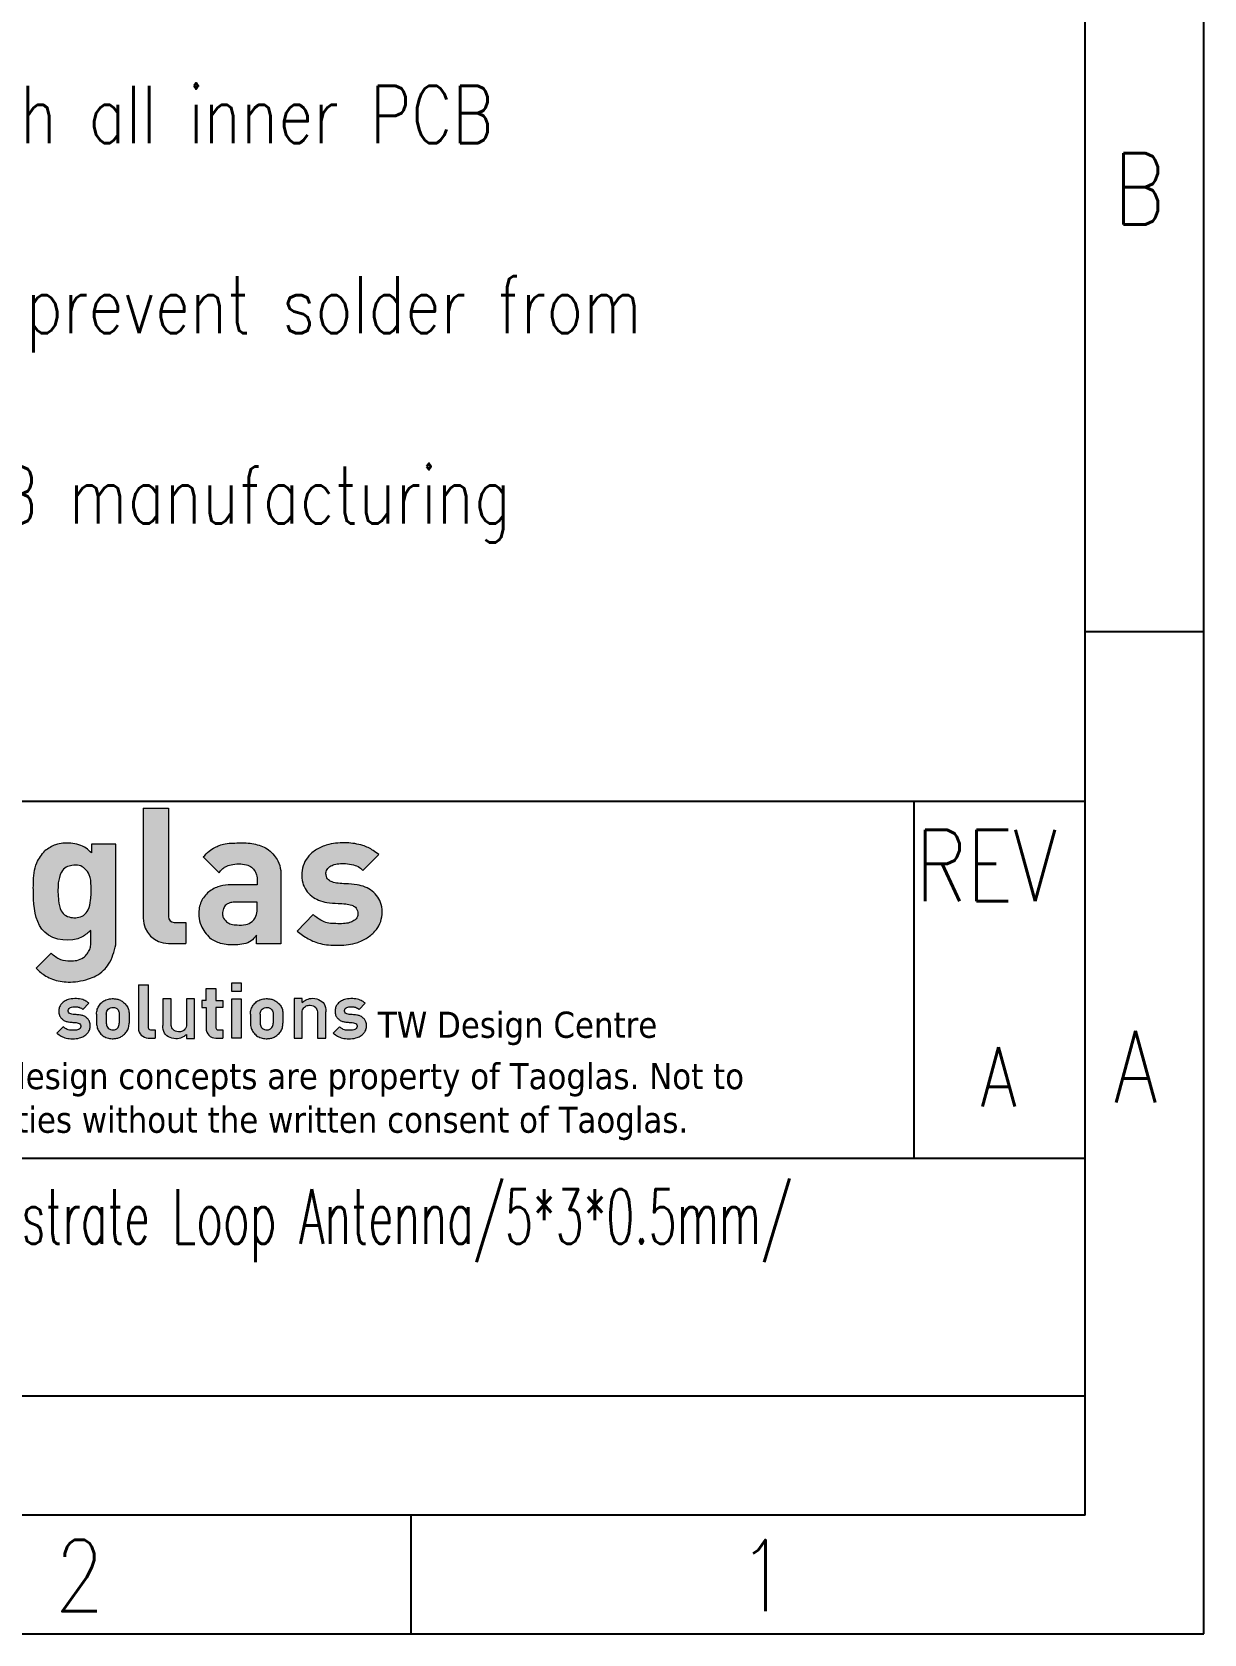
# Model space of a CAD drawing. Header units: millimetres. Extents: x 0 to 90, y 0 to 135.
# Drawn here: x 65.36 to 90, y 0 to 33.68 of the extents above; entities that cross this region are included whole.
import ezdxf
from ezdxf.enums import TextEntityAlignment as Align

# ---------------------------------------------------------------- set-up
doc = ezdxf.new("R2010")
doc.units = ezdxf.units.MM
doc.header["$LTSCALE"] = 0.5
doc.layers.add('Frame', color=7, linetype='Continuous')
doc.layers.add('Text', color=4, linetype='Continuous')
doc.styles.add('ROMANS', font='romans.shx', dxfattribs={"width": 0.8, "bigfont": 'chineset.shx'})
doc.styles.get("Standard").update_dxf_attribs({"font": 'romans.shx', "width": 0.8, "bigfont": 'chineset.shx'})

# ---------------------------------------------------------------- blocks, each defined once
blk = doc.blocks.new('standard-O')
at = {"layer": 'Frame', "linetype": 'ByBlock', "lineweight": 0}
h = blk.add_hatch(color=64, dxfattribs=at)
h.paths.add_polyline_path([(119.627, 33.07), (119.188, 33.07), (119.188, 32.303), (119.627, 32.303), (119.627, 30.074, 0.414214), (120.68, 29.021), (121.415, 29.021), (121.415, 29.904), (120.925, 29.904, -0.414214), (120.686, 30.143), (120.686, 32.303), (121.418, 32.303), (121.418, 33.07), (120.692, 33.07), (120.692, 34.338), (119.627, 34.338)])
edge = h.paths.add_edge_path()
edge.add_spline(control_points=[(122.876, 32.009), (122.914, 32.06), (122.99, 32.16), (123.165, 32.275), (123.506, 32.391), (123.896, 32.398), (124.257, 32.264), (124.381, 32.087), (124.459, 31.932), (124.467, 31.835), (124.471, 31.791)], knot_values=[0, 0, 0, 0, 0.276728, 0.546823, 0.901842, 1.848033, 2.198831, 2.53186, 2.762522, 2.953552, 2.953552, 2.953552, 2.953552], degree=3, periodic=0)
edge.add_line((124.471, 31.791), (124.471, 31.495))
edge.add_line((124.471, 31.495), (123.252, 31.495))
edge.add_spline(control_points=[(123.252, 31.495), (123.106, 31.477), (122.792, 31.441), (122.363, 31.178), (122.05, 30.735), (122, 30.231), (122.113, 29.696), (122.347, 29.422), (122.493, 29.251)], knot_values=[0, 0, 0, 0, 0.640555, 1.374696, 2.130691, 2.936976, 3.51902, 4.484135, 4.484135, 4.484135, 4.484135], degree=3, periodic=0)
edge.add_spline(control_points=[(122.493, 29.251), (122.639, 29.168), (122.974, 28.98), (123.578, 28.963), (124.171, 29.022), (124.381, 29.293), (124.45, 29.382)], knot_values=[0, 0, 0, 0, 0.726229, 1.657111, 2.635355, 3.120988, 3.120988, 3.120988, 3.120988], degree=3, periodic=0)
edge.add_line((124.45, 29.382), (124.45, 29.02))
edge.add_line((124.45, 29.02), (125.471, 29.02))
edge.add_line((125.471, 29.02), (125.471, 32.101))
edge.add_spline(control_points=[(125.471, 32.101), (125.443, 32.24), (125.396, 32.471), (125.188, 32.752), (124.908, 33.046), (124.503, 33.196), (123.995, 33.276), (123.564, 33.253), (123.153, 33.245), (122.898, 33.167), (122.675, 33.061), (122.436, 32.913), (122.291, 32.759), (122.211, 32.675)], knot_values=[0, 0, 0, 0, 0.613918, 1.017733, 1.512418, 2.379234, 2.837375, 3.769477, 4.262469, 4.631439, 4.927866, 5.346737, 5.853182, 5.853182, 5.853182, 5.853182], degree=3, periodic=0)
edge.add_line((122.211, 32.675), (122.876, 32.009))
edge = h.paths.add_edge_path()
edge.add_spline(control_points=[(129.945, 31.596), (129.938, 31.762), (129.923, 32.086), (129.701, 32.525), (129.386, 32.86), (129.023, 33.096), (128.641, 33.243), (128.375, 33.255), (128.241, 33.261)], knot_values=[0, 0, 0, 0, 0.71975, 1.407525, 2.105022, 2.715678, 3.292361, 3.876452, 3.876452, 3.876452, 3.876452], degree=3, periodic=0)
edge.add_spline(control_points=[(128.241, 33.261), (128.203, 33.261), (127.984, 33.264), (127.595, 33.184), (127.092, 32.976), (126.757, 32.574), (126.5, 32.117), (126.467, 31.776), (126.449, 31.596)], knot_values=[0, 0, 0, 0, 0.165888, 0.961156, 1.723881, 2.498384, 3.20717, 3.987391, 3.987391, 3.987391, 3.987391], degree=3, periodic=0)
edge.add_line((126.449, 31.596), (126.449, 30.631))
edge.add_spline(control_points=[(126.449, 30.631), (126.467, 30.451), (126.5, 30.11), (126.757, 29.653), (127.092, 29.251), (127.595, 29.042), (127.984, 28.963), (128.203, 28.966), (128.241, 28.966)], knot_values=[0, 0, 0, 0, 0.78022, 1.489006, 2.26351, 3.026235, 3.821503, 3.987391, 3.987391, 3.987391, 3.987391], degree=3, periodic=0)
edge.add_spline(control_points=[(128.241, 28.966), (128.375, 28.972), (128.641, 28.984), (129.023, 29.131), (129.386, 29.367), (129.701, 29.702), (129.923, 30.141), (129.938, 30.465), (129.945, 30.631)], knot_values=[0, 0, 0, 0, 0.584091, 1.160774, 1.77143, 2.468928, 3.156703, 3.876452, 3.876452, 3.876452, 3.876452], degree=3, periodic=0)
edge.add_line((129.945, 30.631), (129.945, 31.596))
edge = h.paths.add_edge_path()
edge.add_spline(control_points=[(133.219, 32.84), (133.147, 32.91), (132.909, 33.139), (132.362, 33.277), (131.729, 33.249), (131.406, 33.029), (131.262, 32.931)], knot_values=[0, 0, 0, 0, 0.436706, 1.434239, 2.36512, 3.118732, 3.118732, 3.118732, 3.118732], degree=3, periodic=0)
edge.add_spline(control_points=[(131.262, 32.931), (131.13, 32.771), (130.807, 32.376), (130.767, 31.611), (130.779, 30.637), (130.983, 29.223), (132.563, 29.036), (133.077, 29.486), (133.192, 29.585)], knot_values=[0, 0, 0, 0, 0.89115, 2.198435, 3.174115, 5.29753, 7.621293, 8.283409, 8.283409, 8.283409, 8.283409], degree=3, periodic=0)
edge.add_line((133.192, 29.585), (133.192, 28.974))
edge.add_spline(control_points=[(133.192, 28.974), (133.179, 28.91), (133.153, 28.774), (133.038, 28.593), (132.87, 28.409), (132.61, 28.311), (132.283, 28.287), (131.963, 28.322), (131.704, 28.475), (131.581, 28.576), (131.522, 28.624)], knot_values=[0, 0, 0, 0, 0.284979, 0.599689, 0.928093, 1.362562, 1.770427, 2.371084, 2.733631, 3.069014, 3.069014, 3.069014, 3.069014], degree=3, periodic=0)
edge.add_line((131.522, 28.624), (130.895, 27.99))
edge.add_spline(control_points=[(130.895, 27.99), (130.956, 27.931), (131.083, 27.811), (131.307, 27.647), (131.582, 27.519), (131.899, 27.44), (132.258, 27.4), (132.665, 27.43), (133.059, 27.519), (133.433, 27.665), (133.72, 27.881), (134.07, 28.295), (134.168, 28.693), (134.24, 28.982)], knot_values=[0, 0, 0, 0, 0.37291, 0.762196, 1.21558, 1.693139, 2.187522, 2.796313, 3.471414, 3.954553, 4.547334, 5.025669, 6.30563, 6.30563, 6.30563, 6.30563], degree=3, periodic=0)
edge.add_line((134.24, 28.982), (134.24, 33.202))
edge.add_line((134.24, 33.202), (133.219, 33.202))
edge.add_line((133.219, 33.202), (133.219, 32.84))
h.paths.add_polyline_path([(135.397, 30.091, 0.414214), (136.45, 29.038), (137.185, 29.038), (137.185, 29.921), (136.695, 29.921, -0.414214), (136.455, 30.16), (136.455, 34.725), (135.397, 34.725)])
edge = h.paths.add_edge_path()
edge.add_spline(control_points=[(138.584, 32.009), (138.623, 32.06), (138.698, 32.16), (138.873, 32.275), (139.214, 32.391), (139.605, 32.398), (139.965, 32.264), (140.089, 32.087), (140.167, 31.932), (140.175, 31.835), (140.179, 31.791)], knot_values=[0, 0, 0, 0, 0.276728, 0.546823, 0.901842, 1.848033, 2.198831, 2.53186, 2.762522, 2.953552, 2.953552, 2.953552, 2.953552], degree=3, periodic=0)
edge.add_line((140.179, 31.791), (140.179, 31.495))
edge.add_line((140.179, 31.495), (138.96, 31.495))
edge.add_spline(control_points=[(138.96, 31.495), (138.814, 31.477), (138.5, 31.441), (138.071, 31.178), (137.758, 30.735), (137.708, 30.231), (137.821, 29.696), (138.055, 29.422), (138.201, 29.251)], knot_values=[0, 0, 0, 0, 0.640555, 1.374696, 2.130691, 2.936976, 3.51902, 4.484135, 4.484135, 4.484135, 4.484135], degree=3, periodic=0)
edge.add_spline(control_points=[(138.201, 29.251), (138.348, 29.168), (138.682, 28.98), (139.286, 28.963), (139.879, 29.022), (140.089, 29.293), (140.159, 29.382)], knot_values=[0, 0, 0, 0, 0.726229, 1.657111, 2.635355, 3.120988, 3.120988, 3.120988, 3.120988], degree=3, periodic=0)
edge.add_line((140.159, 29.382), (140.159, 29.02))
edge.add_line((140.159, 29.02), (141.179, 29.02))
edge.add_line((141.179, 29.02), (141.179, 32.101))
edge.add_spline(control_points=[(141.179, 32.101), (141.151, 32.24), (141.104, 32.471), (140.896, 32.752), (140.616, 33.046), (140.211, 33.196), (139.703, 33.276), (139.272, 33.253), (138.861, 33.245), (138.606, 33.167), (138.383, 33.061), (138.144, 32.913), (137.999, 32.759), (137.919, 32.675)], knot_values=[0, 0, 0, 0, 0.613918, 1.017733, 1.512418, 2.379234, 2.837375, 3.769477, 4.262469, 4.631439, 4.927866, 5.346737, 5.853182, 5.853182, 5.853182, 5.853182], degree=3, periodic=0)
edge.add_line((137.919, 32.675), (138.584, 32.009))
edge = h.paths.add_edge_path()
edge.add_spline(control_points=[(145.298, 32.771), (145.221, 32.832), (145.017, 32.991), (144.573, 33.198), (143.933, 33.29), (143.282, 33.245), (142.729, 33.043), (142.367, 32.755), (142.131, 32.397), (142.047, 31.998), (142.069, 31.604), (142.23, 31.263), (142.466, 31.011), (142.772, 30.837), (143.153, 30.741), (143.539, 30.714), (143.89, 30.709), (144.138, 30.659), (144.344, 30.56), (144.435, 30.366), (144.419, 30.143), (144.268, 29.987), (144.059, 29.894), (143.795, 29.856), (143.503, 29.867), (143.207, 29.872), (142.907, 29.963), (142.698, 30.113), (142.573, 30.22), (142.54, 30.248)], knot_values=[0, 0, 0, 0, 0.426593, 1.13214, 2.118382, 3.234253, 3.961263, 4.664474, 5.226602, 5.805293, 6.426236, 6.920422, 7.427896, 7.918511, 8.443939, 9.136355, 9.609427, 9.982448, 10.239909, 10.580336, 10.849854, 11.172493, 11.471118, 11.848162, 12.32497, 12.754988, 13.142788, 13.678498, 13.866979, 13.866979, 13.866979, 13.866979], degree=3, periodic=0)
edge.add_line((142.54, 30.248), (141.863, 29.556))
edge.add_spline(control_points=[(141.863, 29.556), (142.016, 29.44), (142.316, 29.211), (142.89, 28.983), (143.563, 28.946), (144.227, 28.98), (144.767, 29.221), (145.135, 29.503), (145.37, 29.863), (145.454, 30.262), (145.432, 30.655), (145.272, 30.997), (145.035, 31.248), (144.729, 31.423), (144.348, 31.518), (143.963, 31.546), (143.611, 31.551), (143.364, 31.6), (143.158, 31.7), (143.066, 31.894), (143.083, 32.116), (143.234, 32.273), (143.443, 32.366), (143.668, 32.398), (143.943, 32.398), (144.214, 32.35), (144.478, 32.256), (144.587, 32.143), (144.634, 32.095)], knot_values=[0, 0, 0, 0, 0.841908, 1.648303, 2.662173, 3.780021, 4.520082, 5.223293, 5.785421, 6.364112, 6.985056, 7.479242, 7.986715, 8.47733, 9.002758, 9.695174, 10.168246, 10.541268, 10.798729, 11.139155, 11.408673, 11.731312, 12.029937, 12.406981, 12.715534, 13.233015, 13.617319, 13.911391, 13.911391, 13.911391, 13.911391], degree=3, periodic=0)
edge.add_line((144.634, 32.095), (145.298, 32.771))
edge = h.paths.add_edge_path(flags=16)
edge.add_spline(control_points=[(128.894, 31.596), (128.891, 31.65), (128.884, 31.77), (128.832, 31.963), (128.675, 32.171), (128.416, 32.316), (128.1, 32.327), (127.811, 32.241), (127.618, 32.032), (127.519, 31.811), (127.5, 31.663), (127.491, 31.596)], knot_values=[0, 0, 0, 0, 0.234419, 0.527388, 0.862863, 1.351646, 1.770572, 2.226103, 2.62316, 2.977198, 3.272596, 3.272596, 3.272596, 3.272596], degree=3, periodic=0)
edge.add_line((127.491, 31.596), (127.491, 30.631))
edge.add_spline(control_points=[(127.491, 30.631), (127.5, 30.564), (127.519, 30.416), (127.618, 30.195), (127.811, 29.986), (128.1, 29.9), (128.416, 29.911), (128.675, 30.056), (128.832, 30.264), (128.884, 30.457), (128.891, 30.577), (128.894, 30.631)], knot_values=[0, 0, 0, 0, 0.295398, 0.649437, 1.046494, 1.502025, 1.92095, 2.409733, 2.745208, 3.038178, 3.272596, 3.272596, 3.272596, 3.272596], degree=3, periodic=0)
edge.add_line((128.894, 30.631), (128.894, 31.596))
edge = h.paths.add_edge_path(flags=16)
edge.add_spline(control_points=[(123.505, 30.769), (123.447, 30.765), (123.341, 30.757), (123.189, 30.684), (123.062, 30.544), (123.012, 30.35), (123.029, 30.125), (123.169, 29.944), (123.386, 29.816), (123.67, 29.811), (123.977, 29.799), (124.25, 29.921), (124.428, 30.13), (124.455, 30.298), (124.471, 30.397)], knot_values=[0, 0, 0, 0, 0.253489, 0.462212, 0.723392, 1.057267, 1.309237, 1.691624, 2.004946, 2.383252, 2.913429, 3.342101, 3.646062, 4.073731, 4.073731, 4.073731, 4.073731], degree=3, periodic=0)
edge.add_line((124.471, 30.397), (124.471, 30.769))
edge.add_line((124.471, 30.769), (123.505, 30.769))
edge = h.paths.add_edge_path(flags=16)
edge.add_spline(control_points=[(139.214, 30.769), (139.155, 30.765), (139.049, 30.757), (138.898, 30.684), (138.77, 30.544), (138.72, 30.35), (138.737, 30.125), (138.878, 29.944), (139.094, 29.816), (139.378, 29.811), (139.685, 29.799), (139.959, 29.921), (140.136, 30.13), (140.163, 30.298), (140.179, 30.397)], knot_values=[0, 0, 0, 0, 0.253489, 0.462212, 0.723392, 1.057267, 1.309237, 1.691624, 2.004946, 2.383252, 2.913429, 3.342101, 3.646062, 4.073731, 4.073731, 4.073731, 4.073731], degree=3, periodic=0)
edge.add_line((140.179, 30.397), (140.179, 30.769))
edge.add_line((140.179, 30.769), (139.214, 30.769))
edge = h.paths.add_edge_path(flags=16)
edge.add_spline(control_points=[(131.808, 31.186), (131.809, 31.317), (131.809, 31.607), (131.903, 31.99), (132.133, 32.266), (132.415, 32.322), (132.698, 32.349), (132.961, 32.179), (133.183, 31.884), (133.207, 31.402), (133.209, 30.909), (133.113, 30.476), (132.908, 30.188), (132.643, 30.113), (132.39, 30.116), (132.132, 30.174), (131.889, 30.44), (131.832, 30.807), (131.815, 31.071), (131.808, 31.186)], knot_values=[0, 0, 0, 0, 0.574709, 1.273108, 1.694673, 2.054105, 2.499663, 2.898891, 3.365541, 4.070421, 4.939018, 5.543539, 5.994126, 6.404877, 6.687272, 7.112216, 7.520365, 8.181697, 8.686525, 8.686525, 8.686525, 8.686525], degree=3, periodic=0)
h = blk.add_hatch(color=253, dxfattribs=at)
edge = h.paths.add_edge_path()
edge.add_spline(control_points=[(131.765, 25.261), (131.825, 25.216), (131.942, 25.126), (132.167, 25.037), (132.431, 25.022), (132.691, 25.036), (132.903, 25.13), (133.047, 25.24), (133.139, 25.382), (133.172, 25.538), (133.164, 25.692), (133.101, 25.826), (133.008, 25.925), (132.888, 25.993), (132.739, 26.03), (132.588, 26.041), (132.45, 26.043), (132.353, 26.063), (132.272, 26.101), (132.236, 26.177), (132.243, 26.265), (132.302, 26.326), (132.384, 26.363), (132.472, 26.375), (132.58, 26.375), (132.686, 26.356), (132.789, 26.319), (132.832, 26.275), (132.851, 26.256)], knot_values=[0, 0, 0, 0, 0.329953, 0.645987, 1.043333, 1.481429, 1.771467, 2.047063, 2.267367, 2.494162, 2.737516, 2.931193, 3.130077, 3.322354, 3.528275, 3.79964, 3.985041, 4.131232, 4.232134, 4.365551, 4.471178, 4.597623, 4.714657, 4.862425, 4.98335, 5.186156, 5.336769, 5.452019, 5.452019, 5.452019, 5.452019], degree=3, periodic=0)
edge.add_line((132.851, 26.256), (133.111, 26.521))
edge.add_spline(control_points=[(133.111, 26.521), (133.081, 26.545), (133.001, 26.607), (132.827, 26.689), (132.576, 26.725), (132.321, 26.707), (132.104, 26.628), (131.962, 26.515), (131.87, 26.375), (131.837, 26.218), (131.845, 26.064), (131.908, 25.93), (132.001, 25.832), (132.121, 25.763), (132.27, 25.726), (132.421, 25.715), (132.559, 25.713), (132.656, 25.694), (132.737, 25.655), (132.773, 25.579), (132.766, 25.492), (132.707, 25.43), (132.625, 25.394), (132.522, 25.379), (132.407, 25.383), (132.291, 25.385), (132.174, 25.421), (132.092, 25.479), (132.043, 25.522), (132.03, 25.533)], knot_values=[0, 0, 0, 0, 0.167186, 0.443697, 0.830216, 1.267537, 1.55246, 1.828056, 2.048359, 2.275155, 2.518509, 2.712185, 2.91107, 3.103347, 3.309267, 3.580632, 3.766034, 3.912225, 4.013127, 4.146544, 4.252171, 4.378616, 4.49565, 4.643418, 4.830284, 4.998813, 5.150795, 5.360746, 5.434613, 5.434613, 5.434613, 5.434613], degree=3, periodic=0)
edge.add_line((132.03, 25.533), (131.765, 25.261))
edge = h.paths.add_edge_path()
edge.add_spline(control_points=[(134.132, 26.713), (134.117, 26.713), (134.031, 26.714), (133.878, 26.683), (133.681, 26.602), (133.55, 26.444), (133.449, 26.265), (133.436, 26.131), (133.429, 26.061)], knot_values=[0, 0, 0, 0, 0.065013, 0.376687, 0.675607, 0.979143, 1.256923, 1.5627, 1.5627, 1.5627, 1.5627], degree=3, periodic=0)
edge.add_line((133.429, 26.061), (133.429, 25.682))
edge.add_spline(control_points=[(133.429, 25.682), (133.436, 25.612), (133.449, 25.478), (133.55, 25.299), (133.681, 25.142), (133.878, 25.06), (134.031, 25.029), (134.117, 25.03), (134.132, 25.03)], knot_values=[0, 0, 0, 0, 0.305776, 0.583557, 0.887093, 1.186013, 1.497687, 1.5627, 1.5627, 1.5627, 1.5627], degree=3, periodic=0)
edge.add_spline(control_points=[(134.132, 25.03), (134.184, 25.032), (134.288, 25.037), (134.438, 25.095), (134.58, 25.187), (134.704, 25.318), (134.791, 25.491), (134.796, 25.618), (134.799, 25.682)], knot_values=[0, 0, 0, 0, 0.228912, 0.45492, 0.694242, 0.967598, 1.237145, 1.519222, 1.519222, 1.519222, 1.519222], degree=3, periodic=0)
edge.add_line((134.799, 25.682), (134.799, 26.061))
edge.add_spline(control_points=[(134.799, 26.061), (134.796, 26.126), (134.791, 26.253), (134.704, 26.425), (134.58, 26.556), (134.438, 26.649), (134.288, 26.706), (134.184, 26.711), (134.132, 26.713)], knot_values=[0, 0, 0, 0, 0.282077, 0.551624, 0.82498, 1.064302, 1.290311, 1.519222, 1.519222, 1.519222, 1.519222], degree=3, periodic=0)
h.paths.add_polyline_path([(135.607, 27.287), (135.192, 27.287), (135.192, 25.471, 0.414214), (135.605, 25.058), (135.893, 25.058), (135.893, 25.404), (135.701, 25.404, -0.414214), (135.607, 25.498)])
edge = h.paths.add_edge_path()
edge.add_spline(control_points=[(136.219, 25.59), (136.226, 25.469), (136.24, 25.246), (136.529, 25.054), (136.818, 25), (137.059, 25.081), (137.168, 25.166), (137.212, 25.199)], knot_values=[0, 0, 0, 0, 0.501542, 0.924993, 1.396648, 1.757273, 1.999557, 1.999557, 1.999557, 1.999557], degree=3, periodic=0)
edge.add_line((137.212, 25.199), (137.212, 25.036))
edge.add_line((137.212, 25.036), (137.549, 25.036))
edge.add_line((137.549, 25.036), (137.549, 26.699))
edge.add_line((137.549, 26.699), (137.212, 26.699))
edge.add_line((137.212, 26.699), (137.212, 25.571))
edge.add_spline(control_points=[(137.212, 25.571), (137.201, 25.533), (137.173, 25.438), (137.048, 25.328), (136.851, 25.305), (136.629, 25.374), (136.587, 25.523), (136.569, 25.588)], knot_values=[0, 0, 0, 0, 0.173748, 0.426991, 0.671425, 1.03215, 1.314352, 1.314352, 1.314352, 1.314352], degree=3, periodic=0)
edge.add_line((136.569, 25.588), (136.569, 26.699))
edge.add_line((136.569, 26.699), (136.219, 26.699))
edge.add_line((136.219, 26.699), (136.219, 25.59))
h.paths.add_polyline_path([(138.449, 26.338), (138.736, 26.338), (138.736, 26.638), (138.452, 26.638), (138.452, 27.135), (138.034, 27.135), (138.034, 26.638), (137.862, 26.638), (137.862, 26.338), (138.034, 26.338), (138.034, 25.465, 0.414214), (138.447, 25.052), (138.735, 25.052), (138.735, 25.398), (138.543, 25.398, -0.414214), (138.449, 25.491)])
h.paths.add_polyline_path([(139.127, 27.017), (139.511, 27.017), (139.511, 27.375), (139.127, 27.375)])
h.paths.add_polyline_path([(139.127, 25.052), (139.511, 25.052), (139.511, 26.712), (139.127, 26.712)])
edge = h.paths.add_edge_path()
edge.add_spline(control_points=[(141.27, 26.061), (141.267, 26.126), (141.261, 26.253), (141.174, 26.425), (141.051, 26.556), (140.909, 26.649), (140.759, 26.706), (140.654, 26.711), (140.602, 26.713)], knot_values=[0, 0, 0, 0, 0.282077, 0.551624, 0.82498, 1.064302, 1.290311, 1.519222, 1.519222, 1.519222, 1.519222], degree=3, periodic=0)
edge.add_spline(control_points=[(140.602, 26.713), (140.587, 26.713), (140.501, 26.714), (140.349, 26.683), (140.152, 26.602), (140.02, 26.444), (139.92, 26.265), (139.907, 26.131), (139.9, 26.061)], knot_values=[0, 0, 0, 0, 0.065013, 0.376687, 0.675607, 0.979143, 1.256923, 1.5627, 1.5627, 1.5627, 1.5627], degree=3, periodic=0)
edge.add_line((139.9, 26.061), (139.9, 25.682))
edge.add_spline(control_points=[(139.9, 25.682), (139.907, 25.612), (139.92, 25.478), (140.02, 25.299), (140.152, 25.142), (140.349, 25.06), (140.501, 25.029), (140.587, 25.03), (140.602, 25.03)], knot_values=[0, 0, 0, 0, 0.305776, 0.583557, 0.887093, 1.186013, 1.497687, 1.5627, 1.5627, 1.5627, 1.5627], degree=3, periodic=0)
edge.add_spline(control_points=[(140.602, 25.03), (140.654, 25.032), (140.759, 25.037), (140.909, 25.095), (141.051, 25.187), (141.174, 25.318), (141.261, 25.491), (141.267, 25.618), (141.27, 25.682)], knot_values=[0, 0, 0, 0, 0.228912, 0.45492, 0.694242, 0.967598, 1.237145, 1.519222, 1.519222, 1.519222, 1.519222], degree=3, periodic=0)
edge.add_line((141.27, 25.682), (141.27, 26.061))
edge = h.paths.add_edge_path()
edge.add_spline(control_points=[(142.081, 26.18), (142.092, 26.218), (142.12, 26.312), (142.245, 26.423), (142.442, 26.446), (142.664, 26.377), (142.705, 26.228), (142.724, 26.163)], knot_values=[0, 0, 0, 0, 0.173748, 0.426991, 0.671425, 1.03215, 1.314352, 1.314352, 1.314352, 1.314352], degree=3, periodic=0)
edge.add_line((142.724, 26.163), (142.724, 25.051))
edge.add_line((142.724, 25.051), (143.074, 25.051))
edge.add_line((143.074, 25.051), (143.074, 26.161))
edge.add_spline(control_points=[(143.074, 26.161), (143.066, 26.282), (143.053, 26.505), (142.764, 26.697), (142.475, 26.75), (142.234, 26.67), (142.125, 26.585), (142.081, 26.551)], knot_values=[0, 0, 0, 0, 0.501542, 0.924993, 1.396648, 1.757273, 1.999557, 1.999557, 1.999557, 1.999557], degree=3, periodic=0)
edge.add_line((142.081, 26.551), (142.081, 26.714))
edge.add_line((142.081, 26.714), (141.743, 26.714))
edge.add_line((141.743, 26.714), (141.743, 25.051))
edge.add_line((141.743, 25.051), (142.081, 25.051))
edge.add_line((142.081, 25.051), (142.081, 26.18))
edge = h.paths.add_edge_path()
edge.add_spline(control_points=[(144.729, 26.521), (144.699, 26.545), (144.619, 26.607), (144.445, 26.689), (144.194, 26.725), (143.939, 26.707), (143.723, 26.628), (143.581, 26.515), (143.488, 26.375), (143.455, 26.218), (143.464, 26.064), (143.527, 25.93), (143.62, 25.832), (143.74, 25.763), (143.889, 25.726), (144.04, 25.715), (144.178, 25.713), (144.274, 25.694), (144.355, 25.655), (144.391, 25.579), (144.385, 25.492), (144.326, 25.43), (144.244, 25.394), (144.14, 25.379), (144.026, 25.383), (143.91, 25.385), (143.792, 25.421), (143.71, 25.479), (143.661, 25.522), (143.648, 25.533)], knot_values=[0, 0, 0, 0, 0.167186, 0.443697, 0.830216, 1.267537, 1.55246, 1.828056, 2.048359, 2.275155, 2.518509, 2.712185, 2.91107, 3.103347, 3.309267, 3.580632, 3.766034, 3.912225, 4.013127, 4.146544, 4.252171, 4.378616, 4.49565, 4.643418, 4.830284, 4.998813, 5.150795, 5.360746, 5.434613, 5.434613, 5.434613, 5.434613], degree=3, periodic=0)
edge.add_line((143.648, 25.533), (143.383, 25.261))
edge.add_spline(control_points=[(143.383, 25.261), (143.443, 25.216), (143.561, 25.126), (143.786, 25.037), (144.049, 25.022), (144.309, 25.036), (144.521, 25.13), (144.665, 25.24), (144.758, 25.382), (144.791, 25.538), (144.782, 25.692), (144.719, 25.826), (144.626, 25.925), (144.506, 25.993), (144.357, 26.03), (144.206, 26.041), (144.068, 26.043), (143.971, 26.063), (143.891, 26.101), (143.855, 26.177), (143.861, 26.265), (143.92, 26.326), (144.002, 26.363), (144.09, 26.375), (144.198, 26.375), (144.305, 26.356), (144.408, 26.319), (144.451, 26.275), (144.469, 26.256)], knot_values=[0, 0, 0, 0, 0.329953, 0.645987, 1.043333, 1.481429, 1.771467, 2.047063, 2.267367, 2.494162, 2.737516, 2.931193, 3.130077, 3.322354, 3.528275, 3.79964, 3.985041, 4.131232, 4.232134, 4.365551, 4.471178, 4.597623, 4.714657, 4.862425, 4.98335, 5.186156, 5.336769, 5.452019, 5.452019, 5.452019, 5.452019], degree=3, periodic=0)
edge.add_line((144.469, 26.256), (144.729, 26.521))
edge = h.paths.add_edge_path(flags=16)
edge.add_spline(control_points=[(134.387, 26.061), (134.386, 26.082), (134.384, 26.129), (134.363, 26.205), (134.301, 26.286), (134.2, 26.343), (134.076, 26.347), (133.963, 26.314), (133.887, 26.232), (133.848, 26.145), (133.841, 26.087), (133.838, 26.061)], knot_values=[0, 0, 0, 0, 0.091871, 0.206689, 0.338165, 0.529724, 0.693905, 0.872433, 1.028044, 1.166795, 1.282565, 1.282565, 1.282565, 1.282565], degree=3, periodic=0)
edge.add_line((133.838, 26.061), (133.838, 25.682))
edge.add_spline(control_points=[(133.838, 25.682), (133.841, 25.656), (133.848, 25.598), (133.887, 25.512), (133.963, 25.43), (134.076, 25.396), (134.2, 25.4), (134.301, 25.457), (134.363, 25.539), (134.384, 25.614), (134.386, 25.662), (134.387, 25.682)], knot_values=[0, 0, 0, 0, 0.11577, 0.254521, 0.410132, 0.588659, 0.75284, 0.944399, 1.075876, 1.190693, 1.282565, 1.282565, 1.282565, 1.282565], degree=3, periodic=0)
edge.add_line((134.387, 25.682), (134.387, 26.061))
edge = h.paths.add_edge_path(flags=16)
edge.add_spline(control_points=[(140.858, 26.061), (140.857, 26.082), (140.854, 26.129), (140.834, 26.205), (140.772, 26.286), (140.671, 26.343), (140.547, 26.347), (140.433, 26.314), (140.358, 26.232), (140.319, 26.145), (140.311, 26.087), (140.308, 26.061)], knot_values=[0, 0, 0, 0, 0.091871, 0.206689, 0.338165, 0.529724, 0.693905, 0.872433, 1.028044, 1.166795, 1.282565, 1.282565, 1.282565, 1.282565], degree=3, periodic=0)
edge.add_line((140.308, 26.061), (140.308, 25.682))
edge.add_spline(control_points=[(140.308, 25.682), (140.311, 25.656), (140.319, 25.598), (140.358, 25.512), (140.433, 25.43), (140.547, 25.396), (140.671, 25.4), (140.772, 25.457), (140.834, 25.539), (140.854, 25.614), (140.857, 25.662), (140.858, 25.682)], knot_values=[0, 0, 0, 0, 0.11577, 0.254521, 0.410132, 0.588659, 0.75284, 0.944399, 1.075876, 1.190693, 1.282565, 1.282565, 1.282565, 1.282565], degree=3, periodic=0)
edge.add_line((140.858, 25.682), (140.858, 26.061))
at = {"layer": 'Frame'}
for p, q in [((180, 0), (180, 270)), ((175, 5), (175, 265)), ((175, 42.15), (180, 42.15)), ((175, 35), (5, 35)), ((167.8, 35), (167.8, 20)), ((95.225, 20), (175, 20)), ((175, 10), (95.225, 10)), ((175, 5), (5, 5)), ((146.665, 0), (146.665, 5)), ((0, 0), (180, 0))]:
    blk.add_line(p, q, dxfattribs=at)
at = {"layer": 'Frame', "color": 64, "linetype": 'ByBlock', "lineweight": 0}
for p, q in [((135.397, 34.725), (136.462, 34.725)), ((135.397, 34.725), (135.397, 30.091)), ((136.455, 34.725), (136.455, 30.16)), ((134.24, 33.202), (133.219, 33.202)), ((133.219, 33.202), (133.219, 32.84)), ((134.24, 28.982), (134.24, 33.202)), ((137.919, 32.675), (138.584, 32.009)), ((144.634, 32.095), (145.298, 32.771)), ((140.179, 31.791), (140.179, 31.495)), ((141.179, 32.101), (141.179, 29.02)), ((140.179, 31.495), (138.96, 31.495)), ((140.179, 30.769), (139.214, 30.769)), ((140.179, 30.397), (140.179, 30.769)), ((136.695, 29.921), (137.185, 29.921)), ((137.185, 29.921), (137.185, 29.038)), ((142.54, 30.248), (141.863, 29.556)), ((133.192, 28.974), (133.192, 29.585)), ((136.45, 29.038), (137.185, 29.038)), ((140.159, 29.02), (140.159, 29.382)), ((141.179, 29.02), (140.159, 29.02)), ((130.895, 27.99), (131.522, 28.624)), ((135.192, 27.287), (135.61, 27.287))]:
    blk.add_line(p, q, dxfattribs=at)
at = {"layer": 'Frame', "color": 253, "linetype": 'ByBlock', "lineweight": 0}
for p, q in [((135.192, 27.287), (135.192, 25.471)), ((135.607, 27.287), (135.607, 25.498)), ((138.034, 26.638), (138.034, 27.135)), ((138.034, 27.135), (138.452, 27.135)), ((138.452, 27.135), (138.452, 26.638)), ((132.851, 26.256), (133.111, 26.521)), ((136.569, 26.699), (136.219, 26.699)), ((136.219, 26.699), (136.219, 25.59)), ((136.569, 25.588), (136.569, 26.699)), ((137.549, 26.699), (137.212, 26.699)), ((137.212, 26.699), (137.212, 25.571)), ((137.549, 25.036), (137.549, 26.699)), ((138.034, 26.638), (137.862, 26.638)), ((137.862, 26.638), (137.862, 26.338)), ((137.862, 26.338), (138.034, 26.338)), ((138.034, 26.338), (138.034, 25.465)), ((138.736, 26.338), (138.449, 26.338)), ((138.449, 26.338), (138.449, 25.491)), ((138.452, 26.638), (138.736, 26.638)), ((138.736, 26.638), (138.736, 26.338)), ((142.081, 26.714), (141.743, 26.714)), ((141.743, 26.714), (141.743, 25.051)), ((142.081, 26.551), (142.081, 26.714)), ((144.469, 26.256), (144.729, 26.521)), ((133.429, 26.061), (133.429, 25.682)), ((133.838, 26.061), (133.838, 25.682)), ((134.387, 26.061), (134.387, 25.682)), ((134.799, 26.061), (134.799, 25.682)), ((139.9, 26.061), (139.9, 25.682)), ((140.308, 26.061), (140.308, 25.682)), ((140.858, 26.061), (140.858, 25.682)), ((141.27, 26.061), (141.27, 25.682)), ((142.081, 25.051), (142.081, 26.18)), ((142.724, 26.163), (142.724, 25.051)), ((143.074, 25.051), (143.074, 26.161)), ((132.03, 25.533), (131.765, 25.261)), ((135.605, 25.058), (135.893, 25.058)), ((135.701, 25.404), (135.893, 25.404)), ((135.893, 25.404), (135.893, 25.058)), ((137.212, 25.199), (137.212, 25.036)), ((137.212, 25.036), (137.549, 25.036)), ((138.447, 25.052), (138.735, 25.052)), ((138.543, 25.398), (138.735, 25.398)), ((138.735, 25.398), (138.735, 25.052)), ((141.743, 25.051), (142.081, 25.051)), ((142.724, 25.051), (143.074, 25.051)), ((143.648, 25.533), (143.383, 25.261))]:
    blk.add_line(p, q, dxfattribs=at)
for points in [[(139.127, 27.375), (139.511, 27.375), (139.511, 27.017), (139.127, 27.017)], [(139.127, 26.712), (139.511, 26.712), (139.511, 25.052), (139.127, 25.052)]]:
    blk.add_lwpolyline(points, close=True, dxfattribs=at)
at = {"layer": 'Frame', "color": 64, "linetype": 'ByBlock', "lineweight": 0}
for centre, radius in [((136.45, 30.091), 1.053), ((136.695, 30.16), 0.239)]:
    blk.add_arc(centre, radius, 180, 270, dxfattribs=at)
at = {"layer": 'Frame', "color": 253, "linetype": 'ByBlock', "lineweight": 0}
for centre, radius in [((135.605, 25.471), 0.413), ((135.701, 25.498), 0.0938), ((138.447, 25.465), 0.413), ((138.543, 25.491), 0.0938)]:
    blk.add_arc(centre, radius, 180, 270, dxfattribs=at)
at = {"layer": 'Frame', "color": 64, "linetype": 'ByBlock', "lineweight": 0}
for points, knots in [([(133.219, 32.84), (133.147, 32.91), (132.909, 33.139), (132.362, 33.277), (131.729, 33.249), (131.406, 33.029), (131.262, 32.931)], [0, 0, 0, 0, 0.298707, 0.981019, 1.617742, 2.133213, 2.133213, 2.133213, 2.133213]), ([(137.919, 32.675), (137.999, 32.759), (138.144, 32.913), (138.383, 33.061), (138.606, 33.167), (138.861, 33.245), (139.272, 33.253), (139.703, 33.276), (140.211, 33.196), (140.616, 33.046), (140.896, 32.752), (141.104, 32.471), (141.151, 32.24), (141.179, 32.101)], [0, 0, 0, 0, 0.346408, 0.632916, 0.835672, 1.088047, 1.425254, 2.062812, 2.37618, 2.969083, 3.307447, 3.583656, 4.003576, 4.003576, 4.003576, 4.003576]), ([(145.298, 32.771), (145.221, 32.832), (145.017, 32.991), (144.573, 33.198), (143.933, 33.29), (143.282, 33.245), (142.729, 33.043), (142.367, 32.755), (142.131, 32.397), (142.047, 31.998), (142.069, 31.604), (142.23, 31.263), (142.466, 31.011), (142.772, 30.837), (143.153, 30.741), (143.539, 30.714), (143.89, 30.709), (144.138, 30.659), (144.344, 30.56), (144.435, 30.366), (144.419, 30.143), (144.268, 29.987), (144.059, 29.894), (143.795, 29.856), (143.503, 29.867), (143.207, 29.872), (142.907, 29.963), (142.698, 30.113), (142.573, 30.22), (142.54, 30.248)], [0, 0, 0, 0, 0.29179, 0.774384, 1.448973, 2.212229, 2.709504, 3.1905, 3.574995, 3.97082, 4.395546, 4.733569, 5.080681, 5.416261, 5.775654, 6.249267, 6.572848, 6.827995, 7.004098, 7.23695, 7.4213, 7.641985, 7.846244, 8.104143, 8.430279, 8.724412, 8.989667, 9.356092, 9.485013, 9.485013, 9.485013, 9.485013]), ([(133.192, 29.585), (133.077, 29.486), (132.563, 29.036), (130.983, 29.223), (130.779, 30.637), (130.767, 31.611), (130.807, 32.376), (131.13, 32.771), (131.262, 32.931)], [0, 0, 0, 0, 0.452887, 2.042341, 3.494757, 4.162122, 5.056305, 5.665851, 5.665851, 5.665851, 5.665851]), ([(131.808, 31.186), (131.809, 31.317), (131.809, 31.607), (131.903, 31.99), (132.133, 32.266), (132.415, 32.322), (132.698, 32.349), (132.961, 32.179), (133.183, 31.884), (133.207, 31.402), (133.209, 30.909), (133.113, 30.476), (132.908, 30.188), (132.643, 30.113), (132.39, 30.116), (132.132, 30.174), (131.889, 30.44), (131.832, 30.807), (131.815, 31.071), (131.808, 31.186)], [0, 0, 0, 0, 0.393101, 0.870806, 1.159156, 1.405008, 1.709769, 1.982841, 2.30203, 2.784168, 3.378288, 3.791781, 4.099982, 4.380936, 4.574094, 4.864756, 5.14393, 5.59628, 5.941583, 5.941583, 5.941583, 5.941583]), ([(138.584, 32.009), (138.623, 32.06), (138.698, 32.16), (138.873, 32.275), (139.214, 32.391), (139.605, 32.398), (139.965, 32.264), (140.089, 32.087), (140.167, 31.932), (140.175, 31.835), (140.179, 31.791)], [0, 0, 0, 0, 0.189282, 0.374027, 0.61686, 1.264055, 1.504001, 1.731793, 1.889565, 2.02023, 2.02023, 2.02023, 2.02023]), ([(141.863, 29.556), (142.016, 29.44), (142.316, 29.211), (142.89, 28.983), (143.563, 28.946), (144.227, 28.98), (144.767, 29.221), (145.135, 29.503), (145.37, 29.863), (145.454, 30.262), (145.432, 30.655), (145.272, 30.997), (145.035, 31.248), (144.729, 31.423), (144.348, 31.518), (143.963, 31.546), (143.611, 31.551), (143.364, 31.6), (143.158, 31.7), (143.066, 31.894), (143.083, 32.116), (143.234, 32.273), (143.443, 32.366), (143.668, 32.398), (143.943, 32.398), (144.214, 32.35), (144.478, 32.256), (144.587, 32.143), (144.634, 32.095)], [0, 0, 0, 0, 0.575865, 1.12744, 1.820926, 2.585534, 3.091736, 3.572732, 3.957228, 4.353053, 4.777778, 5.115801, 5.462913, 5.798494, 6.157887, 6.631499, 6.95508, 7.210227, 7.38633, 7.619182, 7.803533, 8.024218, 8.228477, 8.486375, 8.697425, 9.051383, 9.314246, 9.515391, 9.515391, 9.515391, 9.515391]), ([(138.96, 31.495), (138.814, 31.477), (138.5, 31.441), (138.071, 31.178), (137.758, 30.735), (137.708, 30.231), (137.821, 29.696), (138.055, 29.422), (138.201, 29.251)], [0, 0, 0, 0, 0.438139, 0.940292, 1.457393, 2.008892, 2.40701, 3.067148, 3.067148, 3.067148, 3.067148]), ([(139.214, 30.769), (139.155, 30.765), (139.049, 30.757), (138.898, 30.684), (138.77, 30.544), (138.72, 30.35), (138.737, 30.125), (138.878, 29.944), (139.094, 29.816), (139.378, 29.811), (139.685, 29.799), (139.959, 29.921), (140.136, 30.13), (140.163, 30.298), (140.179, 30.397)], [0, 0, 0, 0, 0.173386, 0.316153, 0.4948, 0.723171, 0.895518, 1.157071, 1.371383, 1.630144, 1.992786, 2.285997, 2.493907, 2.786432, 2.786432, 2.786432, 2.786432]), ([(130.895, 27.99), (130.956, 27.931), (131.083, 27.811), (131.307, 27.647), (131.582, 27.519), (131.899, 27.44), (132.258, 27.4), (132.665, 27.43), (133.059, 27.519), (133.433, 27.665), (133.72, 27.881), (134.07, 28.295), (134.168, 28.693), (134.24, 28.982)], [0, 0, 0, 0, 0.25507, 0.521342, 0.831456, 1.158107, 1.496265, 1.912678, 2.374447, 2.704914, 3.110376, 3.437558, 4.313051, 4.313051, 4.313051, 4.313051]), ([(131.522, 28.624), (131.581, 28.576), (131.704, 28.475), (131.963, 28.322), (132.283, 28.287), (132.61, 28.311), (132.87, 28.409), (133.038, 28.593), (133.153, 28.774), (133.179, 28.91), (133.192, 28.974)], [0, 0, 0, 0, 0.229402, 0.477384, 0.888234, 1.167213, 1.46439, 1.689018, 1.90428, 2.099205, 2.099205, 2.099205, 2.099205]), ([(140.159, 29.382), (140.089, 29.293), (139.879, 29.022), (139.286, 28.963), (138.682, 28.98), (138.348, 29.168), (138.201, 29.251)], [0, 0, 0, 0, 0.332173, 1.001292, 1.638015, 2.134756, 2.134756, 2.134756, 2.134756])]:
    blk.add_open_spline(points, degree=3, knots=knots, dxfattribs=at)
at = {"layer": 'Frame', "color": 253, "linetype": 'ByBlock', "lineweight": 0}
for points, knots in [([(131.765, 25.261), (131.825, 25.216), (131.942, 25.126), (132.167, 25.037), (132.431, 25.022), (132.691, 25.036), (132.903, 25.13), (133.047, 25.24), (133.139, 25.382), (133.172, 25.538), (133.164, 25.692), (133.101, 25.826), (133.008, 25.925), (132.888, 25.993), (132.739, 26.03), (132.588, 26.041), (132.45, 26.043), (132.353, 26.063), (132.272, 26.101), (132.236, 26.177), (132.243, 26.265), (132.302, 26.326), (132.384, 26.363), (132.472, 26.375), (132.58, 26.375), (132.686, 26.356), (132.789, 26.319), (132.832, 26.275), (132.851, 26.256)], [0, 0, 0, 0, 0.225688, 0.441855, 0.71364, 1.013298, 1.211684, 1.400191, 1.550879, 1.706007, 1.872461, 2.004936, 2.140972, 2.27249, 2.41334, 2.598954, 2.725768, 2.825763, 2.89478, 2.986037, 3.058286, 3.144774, 3.224826, 3.325899, 3.408611, 3.547331, 3.65035, 3.729181, 3.729181, 3.729181, 3.729181]), ([(133.111, 26.521), (133.081, 26.545), (133.001, 26.607), (132.827, 26.689), (132.576, 26.725), (132.321, 26.707), (132.104, 26.628), (131.962, 26.515), (131.87, 26.375), (131.837, 26.218), (131.845, 26.064), (131.908, 25.93), (132.001, 25.832), (132.121, 25.763), (132.27, 25.726), (132.421, 25.715), (132.559, 25.713), (132.656, 25.694), (132.737, 25.655), (132.773, 25.579), (132.766, 25.492), (132.707, 25.43), (132.625, 25.394), (132.522, 25.379), (132.407, 25.383), (132.291, 25.385), (132.174, 25.421), (132.092, 25.479), (132.043, 25.522), (132.03, 25.533)], [0, 0, 0, 0, 0.114355, 0.303489, 0.567868, 0.866996, 1.061883, 1.25039, 1.401078, 1.556206, 1.72266, 1.855135, 1.991172, 2.122689, 2.263539, 2.449153, 2.575967, 2.675962, 2.744979, 2.836236, 2.908485, 2.994973, 3.075025, 3.176098, 3.303914, 3.419188, 3.523144, 3.66675, 3.717275, 3.717275, 3.717275, 3.717275]), ([(133.429, 26.061), (133.436, 26.131), (133.449, 26.265), (133.55, 26.444), (133.681, 26.602), (133.878, 26.683), (134.031, 26.714), (134.117, 26.713), (134.132, 26.713)], [0, 0, 0, 0, 0.209151, 0.399153, 0.606772, 0.811233, 1.024418, 1.068887, 1.068887, 1.068887, 1.068887]), ([(133.838, 26.061), (133.841, 26.087), (133.848, 26.145), (133.887, 26.232), (133.963, 26.314), (134.076, 26.347), (134.2, 26.343), (134.301, 26.286), (134.363, 26.205), (134.384, 26.129), (134.386, 26.082), (134.387, 26.061)], [0, 0, 0, 0, 0.0791864, 0.1740923, 0.2805301, 0.4026428, 0.5149429, 0.6459692, 0.7358989, 0.8144343, 0.8772741, 0.8772741, 0.8772741, 0.8772741]), ([(134.132, 26.713), (134.184, 26.711), (134.288, 26.706), (134.438, 26.649), (134.58, 26.556), (134.704, 26.425), (134.791, 26.253), (134.796, 26.126), (134.799, 26.061)], [0, 0, 0, 0, 0.156575, 0.311165, 0.474862, 0.661837, 0.846207, 1.039148, 1.039148, 1.039148, 1.039148]), ([(139.9, 26.061), (139.907, 26.131), (139.92, 26.265), (140.02, 26.444), (140.152, 26.602), (140.349, 26.683), (140.501, 26.714), (140.587, 26.713), (140.602, 26.713)], [0, 0, 0, 0, 0.209151, 0.399153, 0.606772, 0.811233, 1.024418, 1.068887, 1.068887, 1.068887, 1.068887]), ([(140.308, 26.061), (140.311, 26.087), (140.319, 26.145), (140.358, 26.232), (140.433, 26.314), (140.547, 26.347), (140.671, 26.343), (140.772, 26.286), (140.834, 26.205), (140.854, 26.129), (140.857, 26.082), (140.858, 26.061)], [0, 0, 0, 0, 0.0791864, 0.1740923, 0.2805301, 0.4026428, 0.5149429, 0.6459692, 0.7358989, 0.8144343, 0.8772741, 0.8772741, 0.8772741, 0.8772741]), ([(140.602, 26.713), (140.654, 26.711), (140.759, 26.706), (140.909, 26.649), (141.051, 26.556), (141.174, 26.425), (141.261, 26.253), (141.267, 26.126), (141.27, 26.061)], [0, 0, 0, 0, 0.156575, 0.311165, 0.474862, 0.661837, 0.846207, 1.039148, 1.039148, 1.039148, 1.039148]), ([(142.081, 26.551), (142.125, 26.585), (142.234, 26.67), (142.475, 26.75), (142.764, 26.697), (143.053, 26.505), (143.066, 26.282), (143.074, 26.161)], [0, 0, 0, 0, 0.165722, 0.41239, 0.735002, 1.024643, 1.367697, 1.367697, 1.367697, 1.367697]), ([(142.081, 26.18), (142.092, 26.218), (142.12, 26.312), (142.245, 26.423), (142.442, 26.446), (142.664, 26.377), (142.705, 26.228), (142.724, 26.163)], [0, 0, 0, 0, 0.1188439, 0.2920617, 0.4592549, 0.7059904, 0.8990166, 0.8990166, 0.8990166, 0.8990166]), ([(143.383, 25.261), (143.443, 25.216), (143.561, 25.126), (143.786, 25.037), (144.049, 25.022), (144.309, 25.036), (144.521, 25.13), (144.665, 25.24), (144.758, 25.382), (144.791, 25.538), (144.782, 25.692), (144.719, 25.826), (144.626, 25.925), (144.506, 25.993), (144.357, 26.03), (144.206, 26.041), (144.068, 26.043), (143.971, 26.063), (143.891, 26.101), (143.855, 26.177), (143.861, 26.265), (143.92, 26.326), (144.002, 26.363), (144.09, 26.375), (144.198, 26.375), (144.305, 26.356), (144.408, 26.319), (144.451, 26.275), (144.469, 26.256)], [0, 0, 0, 0, 0.225688, 0.441855, 0.71364, 1.013298, 1.211684, 1.400191, 1.550879, 1.706007, 1.872461, 2.004936, 2.140972, 2.27249, 2.41334, 2.598954, 2.725768, 2.825763, 2.89478, 2.986037, 3.058286, 3.144774, 3.224826, 3.325899, 3.408611, 3.547331, 3.65035, 3.729181, 3.729181, 3.729181, 3.729181]), ([(144.729, 26.521), (144.699, 26.545), (144.619, 26.607), (144.445, 26.689), (144.194, 26.725), (143.939, 26.707), (143.723, 26.628), (143.581, 26.515), (143.488, 26.375), (143.455, 26.218), (143.464, 26.064), (143.527, 25.93), (143.62, 25.832), (143.74, 25.763), (143.889, 25.726), (144.04, 25.715), (144.178, 25.713), (144.274, 25.694), (144.355, 25.655), (144.391, 25.579), (144.385, 25.492), (144.326, 25.43), (144.244, 25.394), (144.14, 25.379), (144.026, 25.383), (143.91, 25.385), (143.792, 25.421), (143.71, 25.479), (143.661, 25.522), (143.648, 25.533)], [0, 0, 0, 0, 0.114355, 0.303489, 0.567868, 0.866996, 1.061883, 1.25039, 1.401078, 1.556206, 1.72266, 1.855135, 1.991172, 2.122689, 2.263539, 2.449153, 2.575967, 2.675962, 2.744979, 2.836236, 2.908485, 2.994973, 3.075025, 3.176098, 3.303914, 3.419188, 3.523144, 3.66675, 3.717275, 3.717275, 3.717275, 3.717275]), ([(133.429, 25.682), (133.436, 25.612), (133.449, 25.478), (133.55, 25.299), (133.681, 25.142), (133.878, 25.06), (134.031, 25.029), (134.117, 25.03), (134.132, 25.03)], [0, 0, 0, 0, 0.209151, 0.399153, 0.606772, 0.811233, 1.024418, 1.068887, 1.068887, 1.068887, 1.068887]), ([(133.838, 25.682), (133.841, 25.656), (133.848, 25.598), (133.887, 25.512), (133.963, 25.43), (134.076, 25.396), (134.2, 25.4), (134.301, 25.457), (134.363, 25.539), (134.384, 25.614), (134.386, 25.662), (134.387, 25.682)], [0, 0, 0, 0, 0.0791864, 0.1740923, 0.2805301, 0.4026428, 0.5149429, 0.6459692, 0.7358989, 0.8144343, 0.8772741, 0.8772741, 0.8772741, 0.8772741]), ([(134.132, 25.03), (134.184, 25.032), (134.288, 25.037), (134.438, 25.095), (134.58, 25.187), (134.704, 25.318), (134.791, 25.491), (134.796, 25.618), (134.799, 25.682)], [0, 0, 0, 0, 0.156575, 0.311165, 0.474862, 0.661837, 0.846207, 1.039148, 1.039148, 1.039148, 1.039148]), ([(139.9, 25.682), (139.907, 25.612), (139.92, 25.478), (140.02, 25.299), (140.152, 25.142), (140.349, 25.06), (140.501, 25.029), (140.587, 25.03), (140.602, 25.03)], [0, 0, 0, 0, 0.209151, 0.399153, 0.606772, 0.811233, 1.024418, 1.068887, 1.068887, 1.068887, 1.068887]), ([(140.308, 25.682), (140.311, 25.656), (140.319, 25.598), (140.358, 25.512), (140.433, 25.43), (140.547, 25.396), (140.671, 25.4), (140.772, 25.457), (140.834, 25.539), (140.854, 25.614), (140.857, 25.662), (140.858, 25.682)], [0, 0, 0, 0, 0.0791864, 0.1740923, 0.2805301, 0.4026428, 0.5149429, 0.6459692, 0.7358989, 0.8144343, 0.8772741, 0.8772741, 0.8772741, 0.8772741]), ([(140.602, 25.03), (140.654, 25.032), (140.759, 25.037), (140.909, 25.095), (141.051, 25.187), (141.174, 25.318), (141.261, 25.491), (141.267, 25.618), (141.27, 25.682)], [0, 0, 0, 0, 0.156575, 0.311165, 0.474862, 0.661837, 0.846207, 1.039148, 1.039148, 1.039148, 1.039148]), ([(137.212, 25.199), (137.168, 25.166), (137.059, 25.081), (136.818, 25), (136.529, 25.054), (136.24, 25.246), (136.226, 25.469), (136.219, 25.59)], [0, 0, 0, 0, 0.165722, 0.41239, 0.735002, 1.024643, 1.367697, 1.367697, 1.367697, 1.367697]), ([(137.212, 25.571), (137.201, 25.533), (137.173, 25.438), (137.048, 25.328), (136.851, 25.305), (136.629, 25.374), (136.587, 25.523), (136.569, 25.588)], [0, 0, 0, 0, 0.1188439, 0.2920617, 0.4592549, 0.7059904, 0.8990166, 0.8990166, 0.8990166, 0.8990166])]:
    blk.add_open_spline(points, degree=3, knots=knots, dxfattribs=at)
at = {"layer": 'Frame', "width": 0.8}
for s, p in [('B', (176.202, 59.26)), ('A', (176.202, 22.353)), ('2', (131.688, 0.956)), ('1', (160.427, 0.956))]:
    blk.add_text(s, height=3, dxfattribs=at).set_placement(p)
at = {"layer": 'Frame', "style": 'ROMANS', "width": 0.8}
blk.add_text('REV', height=3, dxfattribs=at).set_placement((167.864, 30.805))
at = {"layer": 'Frame', "color": 64, "insert": (145.263, 26.167), "char_height": 1.1, "width": 24.43341, "attachment_point": 1, "style": 'ROMANS'}
blk.add_mtext('{\\fTahoma|b0|i0|c136|p34;\\W1;TW\\fTahoma|b0|i0|c0|p34; Design Centre}', dxfattribs=at)
at = {"layer": 'Frame', "lineweight": 0, "insert": (110.241, 24.008), "char_height": 1.1, "width": 51.38154, "attachment_point": 1, "style": 'ROMANS'}
blk.add_mtext('{\\fTahoma|b0|i0|c0|p34;\\W1;This drawing and its inherent design concepts are property of Taoglas. Not to be copied or given to third parties without the written consent of Taoglas.}', dxfattribs=at)
at = {"layer": 'Text', "style": 'ROMANS'}
for tag, height, width, p, p2 in [('ISO.N0', 2, 0.667795, (16.269, 262), (32.55, 262)), ('DESCRIPTION-1', 3, 0.661062, (79.702, 255.4), (118.893, 255.4)), ('ISSUED_DATE-1', 3, 0.661486, (154.5, 255.4), (173.5, 255.4)), ('DATE', 3, 0.619429, (46.725, 30.5), (63.975, 30.5))]:
    blk.add_attdef(tag, text='', height=height, dxfattribs=dict(at, width=width)).set_placement(p, p2, align=Align.FIT)
at = {"layer": 'Text', "style": 'ROMANS', "width": 0.8}
for tag, p in [('ENG-1', (128.5, 255.4)), ('APPROVE-1', (145.5, 255.4)), ('ENG-2', (128.5, 250.1)), ('APPROVE-2', (145.5, 250.1)), ('ENG-3', (128.5, 244.8)), ('APPROVE-3', (145.5, 244.8)), ('ENG-4', (128.5, 239.5)), ('APPROVE-4', (145.557, 239.5)), ('ENG-5', (128.5, 234.2)), ('APPROVE-5', (145.5, 234.2)), ('APPROVED', (13.112, 7.48)), ('CHECKED', (29.225, 7.48)), ('DRAWN', (45.225, 7.48))]:
    blk.add_attdef(tag, text='', height=3, dxfattribs=at).set_placement(p, align=Align.CENTER)
at = {"layer": 'Text', "style": 'ROMANS'}
for tag, p, p2 in [('DESCRIPTION-2', (79.827, 250.1), (118.893, 250.1)), ('ISSUED_DATE-2', (154.5, 250.1), (173.5, 250.1)), ('DESCRIPTION-3', (79.827, 244.8), (118.893, 244.8)), ('ISSUED_DATE-3', (154.5, 244.8), (173.5, 244.8)), ('DESCRIPTION-4', (79.827, 239.5), (118.893, 239.5)), ('ISSUED_DATE-4', (154.5, 239.5), (173.5, 239.5)), ('DESCRIPTION-5', (79.827, 234.2), (118.893, 234.2)), ('ISSUED_DATE-5', (154.5, 234.2), (173.5, 234.2)), ('MATERIAL', (77.725, 30.5), (93.975, 30.5)), ('FINISH', (79.225, 24.5), (93.975, 24.5))]:
    blk.add_attdef(tag, text='', height=3, dxfattribs=at).set_placement(p, p2, align=Align.FIT)
blk.add_attdef(' mm ', text='', height=3, dxfattribs=at).set_placement((56.08, 26), align=Align.MIDDLE)
at = {"layer": 'Text', "style": 'ROMANS', "width": 0.8}
for tag, height, p in [('REV', 2.5, (171.367, 23.422)), ('SCALE', 3, (87.225, 20))]:
    blk.add_attdef(tag, text='', height=height, dxfattribs=at).set_placement(p, align=Align.MIDDLE)
for tag, p in [('TITLE.', (109.589, 15.93)), ('PART_NO', (116.876, 5.899))]:
    blk.add_attdef(tag, p, '', height=3, dxfattribs=at)

msp = doc.modelspace()

# ---------------------------------------------------------------- block references
at = {"layer": 'Text'}
ref = msp.add_blockref('standard-O', (0, 0), dxfattribs=dict(at, xscale=0.5, yscale=0.5, zscale=0.5))
ref.add_attrib('REV', 'A', dxfattribs={"height": 1.25, "style": 'ROMANS', "width": 0.8}).set_placement((85.6834, 11.711), align=Align.MIDDLE)

# ---------------------------------------------------------------- texts
at = {"layer": 'Text', "insert": (28.3635, 32.5447), "char_height": 1.2, "width": 69.439615, "attachment_point": 1}
msp.add_mtext('{\\Fromans|c0;6. Ground keepout should extend from top layer through all inner PCB \\Fromans|c136;\\P  \\Fromans|c0;layers to minimize coupling from RF feed to ground. \\P7. Any vias in pads should be either filled or tented to prevent solder from \\P  wicking away from the pad during reflow.\\P8. The dimension tolerances should follow standard PCB manufacturing \\P  guidelines}', dxfattribs=at)
at = {"layer": 'Text', "insert": (55.0675, 9.3545), "char_height": 1.152, "width": 34.464733, "attachment_point": 1, "style": 'ROMANS'}
msp.add_mtext('{\\Fromans|c0;\\W0.6;915MHz Ceramic Substrate Loop Antenna/5*3*0.5mm/\\Fromans|c136;\\P\\Fromans|c0;Linear Polarized}', dxfattribs=at)

doc.saveas('drawing.dxf')
